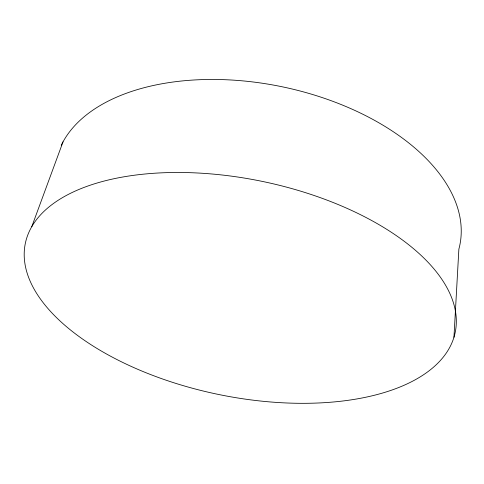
<?xml version="1.0" encoding="UTF-8"?>
<svg xmlns="http://www.w3.org/2000/svg" width="484" height="484" viewBox="0 0 484 484"><rect width="100%" height="100%" fill="white"/><g stroke="black" fill="none" stroke-linecap="round" stroke-linejoin="round"><path stroke-width="0.73" d="M453.95 337.269A219.494 108.755 11.7 0 0 161.069 172.861A219.494 108.755 11.7 0 0 105.76 353.568A219.494 108.755 11.7 0 0 453.95 337.269L458.874 249.127A206.329 119.118 11.7 0 0 299.705 90.889A206.329 119.118 11.7 0 0 61.25 145.291M31.756 226.7L63.023 141.848"/></g></svg>
